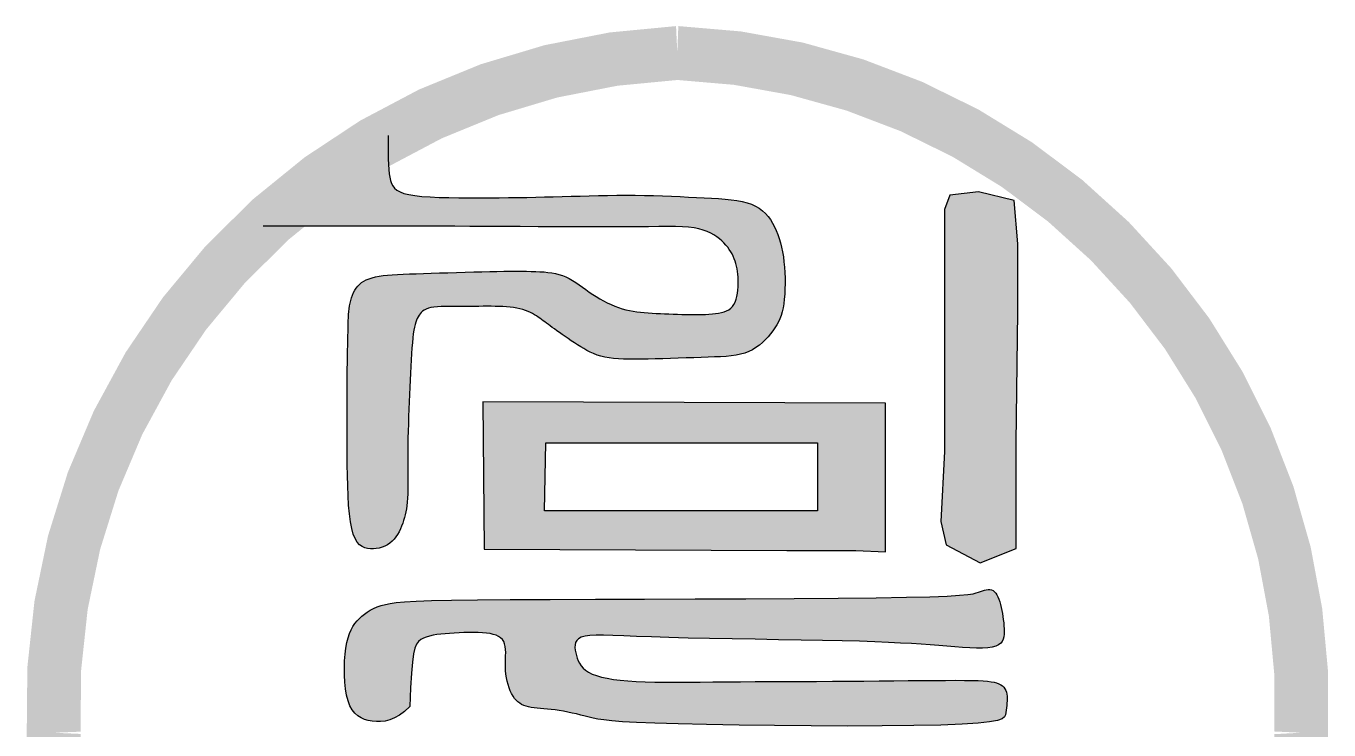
# Model space of a CAD drawing. Header units: millimetres. Extents: x 381 to 2337, y -50 to 586.
# Drawn here: x 1063.73 to 1070.67, y 3.93 to 7.68 of the extents above; entities that cross this region are included whole.
import ezdxf

# ---------------------------------------------------------------- set-up
doc = ezdxf.new("R2010")
doc.units = ezdxf.units.MM
doc.header["$LTSCALE"] = 10

# ---------------------------------------------------------------- blocks, each defined once
blk = doc.blocks.new('3')
for points in [[(0.3714, -0.7975), (0.3455, -0.791), (0.3173, -0.7858), (0.2869, -0.7817), (0.2543, -0.7785), (0.2196, -0.7759), (0.1827, -0.7736), (0.1436, -0.7715), (0.1025, -0.7693), (0.0595, -0.7671), (0.0148, -0.765), (-0.0312, -0.763), (-0.0784, -0.7612), (-0.1264, -0.7597), (-0.175, -0.7585), (-0.224, -0.7579), (-0.2731, -0.7577), (-0.3222, -0.758), (-0.3713, -0.7586), (-0.4203, -0.7596), (-0.4691, -0.7607), (-0.5175, -0.762), (-0.5656, -0.7634), (-0.6132, -0.7647), (-0.6604, -0.7659), (-0.7073, -0.767), (-0.7543, -0.768), (-0.8017, -0.7689), (-0.8498, -0.7697), (-0.899, -0.7704), (-0.9494, -0.7709), (-1.0015, -0.7714), (-1.0552, -0.7717), (-1.1099, -0.7717), (-1.1644, -0.7714), (-1.2177, -0.7705), (-1.2687, -0.769), (-1.3165, -0.7668), (-1.3599, -0.7636), (-1.3979, -0.7595), (-1.4297, -0.7541), (-1.4558, -0.7476), (-1.4767, -0.7398), (-1.4932, -0.7306), (-1.5059, -0.72), (-1.5155, -0.708), (-1.5226, -0.6944), (-1.5279, -0.6792), (-1.5319, -0.6623), (-1.535, -0.643), (-1.5372, -0.6207), (-1.5386, -0.5947), (-1.5395, -0.5643), (-1.54, -0.5289), (-1.5401, -0.4877), (-1.5401, -0.44), (-1.8431, -0.5096), (-2.0345, -0.6413), (-2.205, -0.9228), (-2.0917, -0.9228), (-1.9925, -0.9228), (-1.9052, -0.9228), (-1.8278, -0.9228), (-1.7582, -0.9228), (-1.6942, -0.9228), (-1.6339, -0.9228), (-1.5749, -0.9228), (-1.5156, -0.9228), (-1.4549, -0.9229), (-1.3921, -0.9229), (-1.3265, -0.923), (-1.2574, -0.9231), (-1.1841, -0.9233), (-1.1058, -0.9236), (-1.0218, -0.924), (-0.9319, -0.9244), (-0.8375, -0.925), (-0.7406, -0.9255), (-0.6432, -0.926), (-0.5473, -0.9263), (-0.4547, -0.9265), (-0.3676, -0.9265), (-0.2877, -0.9263), (-0.2167, -0.9257), (-0.1541, -0.9251), (-0.0992, -0.9246), (-0.0511, -0.9244), (-0.0091, -0.9248), (0.0277, -0.9261), (0.0602, -0.9284), (0.089, -0.9319), (0.115, -0.9369), (0.1384, -0.9432), (0.1594, -0.9507), (0.1783, -0.9592), (0.1954, -0.9686), (0.2106, -0.9787), (0.2244, -0.9893), (0.237, -1.0002), (0.2484, -1.0114), (0.2588, -1.0228), (0.2683, -1.0345), (0.2768, -1.0463), (0.2845, -1.0583), (0.2914, -1.0706), (0.2975, -1.0831), (0.303, -1.0958), (0.3078, -1.1087), (0.312, -1.1219), (0.3155, -1.1355), (0.3185, -1.1494), (0.3209, -1.1638), (0.3227, -1.1788), (0.3239, -1.1944), (0.3246, -1.2107), (0.3247, -1.2277), (0.3242, -1.245), (0.323, -1.2625), (0.3209, -1.2797), (0.3178, -1.2963), (0.3137, -1.312), (0.3084, -1.3264), (0.3018, -1.3393), (0.2939, -1.3503), (0.2846, -1.3596), (0.2741, -1.3673), (0.2623, -1.3736), (0.2493, -1.3786), (0.2353, -1.3826), (0.2201, -1.3858), (0.204, -1.3882), (0.1868, -1.3901), (0.1688, -1.3915), (0.15, -1.3925), (0.1304, -1.393), (0.1101, -1.3933), (0.0892, -1.3933), (0.0677, -1.3931), (0.0458, -1.3928), (0.0234, -1.3923), (0.0007, -1.3917), (-0.0221, -1.391), (-0.045, -1.3902), (-0.0678, -1.3893), (-0.0903, -1.3883), (-0.1124, -1.3872), (-0.1341, -1.3859), (-0.1551, -1.3846), (-0.1756, -1.383), (-0.1957, -1.3811), (-0.2154, -1.3787), (-0.235, -1.3757), (-0.2544, -1.372), (-0.2739, -1.3675), (-0.2934, -1.362), (-0.3131, -1.3555), (-0.333, -1.348), (-0.3529, -1.3396), (-0.3728, -1.3303), (-0.3926, -1.3202), (-0.4122, -1.3094), (-0.4315, -1.2979), (-0.4505, -1.2858), (-0.469, -1.2732), (-0.4873, -1.2603), (-0.5052, -1.2475), (-0.523, -1.2349), (-0.5407, -1.2228), (-0.5583, -1.2116), (-0.576, -1.2014), (-0.5939, -1.1925), (-0.6119, -1.1852), (-0.6303, -1.1793), (-0.6491, -1.1746), (-0.6686, -1.171), (-0.6887, -1.1684), (-0.7096, -1.1664), (-0.7314, -1.165), (-0.7543, -1.1641), (-0.7784, -1.1633), (-0.8039, -1.1628), (-0.8311, -1.1625), (-0.86, -1.1624), (-0.8911, -1.1625), (-0.9245, -1.1628), (-0.9604, -1.1633), (-0.999, -1.1641), (-1.0405, -1.165), (-1.0843, -1.1661), (-1.1295, -1.1674), (-1.1755, -1.1688), (-1.2214, -1.1702), (-1.2666, -1.1716), (-1.3104, -1.173), (-1.3519, -1.1743), (-1.3905, -1.1755), (-1.4263, -1.1768), (-1.4594, -1.1781), (-1.4899, -1.1796), (-1.5179, -1.1813), (-1.5436, -1.1834), (-1.5671, -1.186), (-1.5886, -1.1891), (-1.6081, -1.1928), (-1.6259, -1.1973), (-1.6419, -1.2025), (-1.6565, -1.2084), (-1.6695, -1.2153), (-1.6813, -1.223), (-1.6918, -1.2317), (-1.7013, -1.2414), (-1.7098, -1.2522), (-1.7173, -1.2639), (-1.724, -1.2764), (-1.7299, -1.2896), (-1.7349, -1.3035), (-1.7392, -1.3178), (-1.7428, -1.3324), (-1.7457, -1.3472), (-1.7479, -1.3623), (-1.7496, -1.3776), (-1.7509, -1.3933), (-1.7518, -1.4097), (-1.7524, -1.4269), (-1.7529, -1.445), (-1.7532, -1.4643), (-1.7536, -1.4849), (-1.7541, -1.5071), (-1.7546, -1.5309), (-1.7553, -1.5568), (-1.7559, -1.5849), (-1.7565, -1.6155), (-1.7571, -1.6489), (-1.7577, -1.6853), (-1.7582, -1.725), (-1.7585, -1.7681), (-1.7588, -1.8143), (-1.759, -1.8633), (-1.759, -1.9146), (-1.759, -1.9679), (-1.7588, -2.0228), (-1.7585, -2.0789), (-1.7582, -2.1358), (-1.7577, -2.193), (-1.7568, -2.2498), (-1.7555, -2.3053), (-1.7535, -2.3586), (-1.7505, -2.4089), (-1.7465, -2.4553), (-1.7411, -2.4969), (-1.7343, -2.5329), (-1.7258, -2.5626), (-1.7157, -2.5864), (-1.7044, -2.605), (-1.6919, -2.6189), (-1.6784, -2.6289), (-1.6642, -2.6354), (-1.6493, -2.6393), (-1.6341, -2.641), (-1.6187, -2.6411), (-1.6032, -2.6397), (-1.5878, -2.6369), (-1.5728, -2.6326), (-1.5582, -2.6268), (-1.5443, -2.6197), (-1.5312, -2.6111), (-1.5192, -2.6011), (-1.5082, -2.5898), (-1.4984, -2.5773), (-1.4895, -2.5639), (-1.4816, -2.5497), (-1.4745, -2.5349), (-1.4683, -2.5199), (-1.4627, -2.5047), (-1.4577, -2.4896), (-1.4533, -2.4748), (-1.4494, -2.4599), (-1.446, -2.4446), (-1.4431, -2.4285), (-1.4406, -2.4112), (-1.4387, -2.3923), (-1.4371, -2.3716), (-1.4361, -2.3485), (-1.4354, -2.3229), (-1.4351, -2.2949), (-1.435, -2.2647), (-1.4351, -2.2326), (-1.4352, -2.1989), (-1.4353, -2.1637), (-1.4352, -2.1274), (-1.4349, -2.0903), (-1.4344, -2.0524), (-1.4335, -2.0141), (-1.4324, -1.9753), (-1.4311, -1.9364), (-1.4296, -1.8973), (-1.4281, -1.8582), (-1.4264, -1.8194), (-1.4247, -1.7808), (-1.423, -1.7426), (-1.4212, -1.7053), (-1.4195, -1.6691), (-1.4176, -1.6344), (-1.4156, -1.6016), (-1.4135, -1.571), (-1.4112, -1.543), (-1.4088, -1.5179), (-1.4061, -1.4961), (-1.4032, -1.4771), (-1.4001, -1.4608), (-1.3967, -1.4467), (-1.393, -1.4344), (-1.3891, -1.4237), (-1.3848, -1.4141), (-1.3803, -1.4053), (-1.3754, -1.397), (-1.37, -1.3892), (-1.3637, -1.3819), (-1.3564, -1.3753), (-1.3478, -1.3693), (-1.3377, -1.3642), (-1.3259, -1.3598), (-1.312, -1.3564), (-1.296, -1.3538), (-1.2781, -1.3521), (-1.2585, -1.3511), (-1.2376, -1.3505), (-1.2157, -1.3504), (-1.1931, -1.3504), (-1.1701, -1.3506), (-1.147, -1.3507), (-1.1241, -1.3506), (-1.1013, -1.3503), (-1.0789, -1.35), (-1.0567, -1.3497), (-1.0347, -1.3494), (-1.013, -1.3492), (-0.9917, -1.3492), (-0.9706, -1.3495), (-0.9499, -1.3501), (-0.9295, -1.3511), (-0.9098, -1.3524), (-0.8906, -1.3542), (-0.8722, -1.3565), (-0.8547, -1.3593), (-0.8381, -1.3626), (-0.8226, -1.3666), (-0.8083, -1.3712), (-0.795, -1.3763), (-0.7826, -1.3819), (-0.7711, -1.3878), (-0.7604, -1.394), (-0.7503, -1.4004), (-0.7407, -1.4068), (-0.7316, -1.4132), (-0.7227, -1.4196), (-0.714, -1.426), (-0.7053, -1.4324), (-0.6963, -1.4391), (-0.6869, -1.4461), (-0.6768, -1.4536), (-0.666, -1.4615), (-0.6542, -1.4701), (-0.6413, -1.4794), (-0.6273, -1.4894), (-0.6125, -1.4998), (-0.597, -1.5105), (-0.581, -1.5215), (-0.5646, -1.5325), (-0.5479, -1.5435), (-0.5313, -1.5543), (-0.5146, -1.5648), (-0.4979, -1.5749), (-0.481, -1.5844), (-0.4636, -1.5933), (-0.4455, -1.6014), (-0.4266, -1.6087), (-0.4067, -1.6151), (-0.3856, -1.6203), (-0.3631, -1.6245), (-0.3391, -1.6275), (-0.3134, -1.6297), (-0.286, -1.631), (-0.2566, -1.6316), (-0.2252, -1.6317), (-0.1916, -1.6313), (-0.1557, -1.6306), (-0.1174, -1.6296), (-0.0774, -1.6285), (-0.0362, -1.6272), (0.0055, -1.6259), (0.047, -1.6245), (0.0877, -1.623), (0.127, -1.6217), (0.1641, -1.6203), (0.1986, -1.6191), (0.2306, -1.6176), (0.2602, -1.6158), (0.2876, -1.6132), (0.3131, -1.6097), (0.337, -1.605), (0.3593, -1.5987), (0.3804, -1.5907), (0.4003, -1.5808), (0.4192, -1.5692), (0.437, -1.5561), (0.4536, -1.5418), (0.4692, -1.5267), (0.4836, -1.5111), (0.4969, -1.4951), (0.509, -1.4792), (0.5199, -1.4636), (0.5297, -1.4479), (0.5384, -1.4319), (0.5461, -1.4152), (0.5528, -1.3976), (0.5584, -1.3788), (0.5632, -1.3583), (0.567, -1.3359), (0.57, -1.3114), (0.5722, -1.285), (0.5735, -1.2573), (0.574, -1.2286), (0.5737, -1.1994), (0.5726, -1.1701), (0.5708, -1.1411), (0.5682, -1.1129), (0.5648, -1.0857), (0.5607, -1.0597), (0.5557, -1.0348), (0.5499, -1.0109), (0.5433, -0.988), (0.5358, -0.9661), (0.5274, -0.9452), (0.5181, -0.9251), (0.5078, -0.9059), (0.4963, -0.8877), (0.4836, -0.8706), (0.4694, -0.8547), (0.4537, -0.8401), (0.4361, -0.827), (0.4167, -0.8155), (0.3952, -0.8056)], [(1.8143, -1.3786), (1.8143, -1.0157), (1.7952, -0.7865), (1.6041, -0.7387), (1.4512, -0.7578), (1.4226, -0.8342), (1.4226, -1.5123), (1.4226, -2.1235), (1.4035, -2.496), (1.4321, -2.6202), (1.6136, -2.7157), (1.8047, -2.6393), (1.8047, -2.0758)], [(-0.5112, -3.1117), (-0.4913, -3.1057), (-0.4655, -3.1021), (-0.4329, -3.1005), (-0.3926, -3.1006), (-0.3437, -3.102), (-0.2854, -3.1043), (-0.2168, -3.1073), (-0.1372, -3.1105), (-0.0455, -3.1137), (0.0583, -3.1165), (0.1717, -3.1189), (0.2917, -3.1211), (0.415, -3.123), (0.5384, -3.125), (0.6589, -3.1269), (0.7731, -3.129), (0.8779, -3.1312), (0.971, -3.1337), (1.053, -3.1365), (1.1253, -3.1395), (1.1894, -3.1427), (1.2467, -3.1461), (1.2986, -3.1496), (1.3467, -3.1531), (1.3922, -3.1567), (1.4364, -3.1602), (1.4791, -3.1635), (1.5197, -3.1663), (1.558, -3.1684), (1.5933, -3.1695), (1.6253, -3.1694), (1.6534, -3.1679), (1.6772, -3.1646), (1.6964, -3.1595), (1.7113, -3.1526), (1.7225, -3.144), (1.7305, -3.134), (1.7359, -3.1226), (1.739, -3.11), (1.7405, -3.0964), (1.7409, -3.0819), (1.7406, -3.0666), (1.7397, -3.0507), (1.7384, -3.0345), (1.7365, -3.018), (1.7342, -3.0014), (1.7315, -2.9849), (1.7284, -2.9687), (1.725, -2.9529), (1.7212, -2.9377), (1.7171, -2.9233), (1.7126, -2.9099), (1.7077, -2.8976), (1.7022, -2.8867), (1.6961, -2.8773), (1.6894, -2.8696), (1.682, -2.8638), (1.6739, -2.86), (1.6651, -2.8581), (1.6558, -2.8578), (1.646, -2.8588), (1.6358, -2.861), (1.6253, -2.864), (1.6147, -2.8677), (1.604, -2.8717), (1.5843, -2.8789), (1.5475, -2.8845), (1.5037, -2.8887), (1.4383, -2.8926), (1.346, -2.8961), (1.2215, -2.8993), (1.0594, -2.902), (0.857, -2.9041), (0.6219, -2.9057), (0.3647, -2.907), (0.0958, -2.908), (-0.1745, -2.9088), (-0.4358, -2.9096), (-0.6775, -2.9105), (-0.8894, -2.9115), (-1.0635, -2.9129), (-1.2021, -2.9146), (-1.3099, -2.9168), (-1.3917, -2.9195), (-1.4524, -2.9228), (-1.4966, -2.9268), (-1.5292, -2.9315), (-1.5549, -2.937), (-1.5778, -2.9434), (-1.5987, -2.9507), (-1.6179, -2.9589), (-1.6355, -2.9679), (-1.6517, -2.9777), (-1.6666, -2.9883), (-1.6805, -2.9997), (-1.6934, -3.0118), (-1.7056, -3.0248), (-1.717, -3.0389), (-1.7274, -3.0545), (-1.737, -3.0721), (-1.7456, -3.092), (-1.7532, -3.1146), (-1.7597, -3.1402), (-1.7651, -3.1694), (-1.7692, -3.2022), (-1.7721, -3.2378), (-1.7735, -3.2752), (-1.7733, -3.3133), (-1.7713, -3.351), (-1.7676, -3.3872), (-1.7618, -3.421), (-1.7539, -3.4512), (-1.7439, -3.477), (-1.7318, -3.4985), (-1.7178, -3.5162), (-1.702, -3.5303), (-1.6847, -3.5414), (-1.666, -3.5496), (-1.646, -3.5555), (-1.625, -3.5594), (-1.603, -3.5615), (-1.5802, -3.5613), (-1.5565, -3.5584), (-1.5318, -3.552), (-1.5063, -3.5417), (-1.4799, -3.5269), (-1.4526, -3.507), (-1.4244, -3.4814), (-1.4205, -3.382), (-1.4161, -3.3039), (-1.4108, -3.2443), (-1.4046, -3.2004), (-1.3972, -3.1694), (-1.3849, -3.1398), (-1.3611, -3.1207), (-1.337, -3.1109), (-1.3198, -3.1057), (-1.3011, -3.1016), (-1.2809, -3.0982), (-1.2593, -3.0955), (-1.2365, -3.0933), (-1.2126, -3.0914), (-1.1877, -3.0897), (-1.1621, -3.0883), (-1.1362, -3.0871), (-1.1105, -3.0864), (-1.0853, -3.0863), (-1.061, -3.0867), (-1.038, -3.0879), (-1.0168, -3.0898), (-0.9975, -3.0927), (-0.9715, -3.0985), (-0.9454, -3.1109), (-0.9273, -3.1288), (-0.9173, -3.1527), (-0.9146, -3.1766), (-0.9141, -3.1935), (-0.9143, -3.2114), (-0.9148, -3.2301), (-0.9154, -3.2494), (-0.9155, -3.2691), (-0.9149, -3.2888), (-0.9131, -3.3084), (-0.9102, -3.3276), (-0.9063, -3.3464), (-0.9015, -3.3644), (-0.8959, -3.3815), (-0.8896, -3.3976), (-0.8826, -3.4124), (-0.8751, -3.4257), (-0.8671, -3.4374), (-0.8585, -3.4476), (-0.8494, -3.4564), (-0.8396, -3.4639), (-0.8291, -3.4702), (-0.8177, -3.4754), (-0.8055, -3.4796), (-0.7923, -3.483), (-0.778, -3.4856), (-0.7627, -3.4877), (-0.7465, -3.4894), (-0.7292, -3.4909), (-0.7109, -3.4925), (-0.6917, -3.4942), (-0.6716, -3.4963), (-0.6506, -3.4989), (-0.6287, -3.5022), (-0.6061, -3.5062), (-0.5831, -3.5107), (-0.5598, -3.5156), (-0.5366, -3.5208), (-0.5135, -3.5262), (-0.491, -3.5317), (-0.4691, -3.5371), (-0.4474, -3.5424), (-0.4227, -3.5475), (-0.3912, -3.5525), (-0.349, -3.5572), (-0.2923, -3.5617), (-0.2172, -3.566), (-0.1197, -3.57), (0.0038, -3.5737), (0.1554, -3.5771), (0.3293, -3.5801), (0.5176, -3.5824), (0.7125, -3.5841), (0.9064, -3.5848), (1.0913, -3.5845), (1.2596, -3.5829), (1.4033, -3.5801), (1.5169, -3.5758), (1.6022, -3.5701), (1.6635, -3.5631), (1.7047, -3.555), (1.7299, -3.5459), (1.7432, -3.5358), (1.7487, -3.5249), (1.7504, -3.5132), (1.7518, -3.501), (1.7532, -3.4884), (1.7546, -3.4756), (1.7558, -3.4627), (1.7566, -3.45), (1.7569, -3.4376), (1.7565, -3.4257), (1.7552, -3.4145), (1.7529, -3.4042), (1.7494, -3.3948), (1.7448, -3.3863), (1.7389, -3.3785), (1.7316, -3.3716), (1.723, -3.3655), (1.7128, -3.3602), (1.7011, -3.3556), (1.6876, -3.3518), (1.6717, -3.3487), (1.6526, -3.3462), (1.6296, -3.3443), (1.6019, -3.3429), (1.5688, -3.342), (1.5294, -3.3415), (1.483, -3.3413), (1.4291, -3.3415), (1.3683, -3.3418), (1.3016, -3.3424), (1.2298, -3.3431), (1.1538, -3.3439), (1.0746, -3.3447), (0.9929, -3.3454), (0.9098, -3.3461), (0.826, -3.3466), (0.742, -3.347), (0.6584, -3.3474), (0.5756, -3.3477), (0.4941, -3.348), (0.4143, -3.3483), (0.3367, -3.3487), (0.2618, -3.3493), (0.1899, -3.3499), (0.1212, -3.3506), (0.0559, -3.3512), (-0.0061, -3.3515), (-0.0647, -3.3514), (-0.1198, -3.3508), (-0.1713, -3.3496), (-0.2191, -3.3477), (-0.2632, -3.3448), (-0.3036, -3.3411), (-0.3405, -3.3364), (-0.3737, -3.3308), (-0.4035, -3.3242), (-0.4298, -3.3166), (-0.4527, -3.308), (-0.4722, -3.2983), (-0.4962, -3.2827), (-0.5177, -3.2582), (-0.531, -3.2314), (-0.5392, -3.2031), (-0.545, -3.1718), (-0.5444, -3.1457), (-0.5324, -3.1233)]]:
    blk.add_hatch(color=256).paths.add_polyline_path(points)
h = blk.add_hatch(color=256)
h.paths.add_polyline_path([(0.583, -2.6501), (0.9517, -2.6501), (1.1088, -2.6569), (1.1088, -1.865), (-1.0355, -1.8581), (-1.0286, -2.6432)])
h.paths.add_polyline_path([(-0.7077, -2.4384), (-0.7009, -2.0766), (0.7468, -2.0766), (0.7468, -2.4384)], flags=16)
at = {"const_width": 0.2868}
blk.add_lwpolyline([(0, 0, 0.412155), (-3.3219, -3.6206, 0.411586), (0.0146, -7.3, 0.414378), (3.3226, -3.6206, 0.416569), (0, 0, -0.93726)], format="xyb", dxfattribs=at)
for points in [[(-1.5401, -0.44), (-1.5401, -0.4877), (-1.54, -0.5289), (-1.5395, -0.5643), (-1.5386, -0.5947), (-1.5372, -0.6207), (-1.535, -0.643), (-1.5319, -0.6623), (-1.5279, -0.6792), (-1.5226, -0.6944), (-1.5155, -0.708), (-1.5059, -0.72), (-1.4932, -0.7306), (-1.4767, -0.7398), (-1.4558, -0.7476), (-1.4297, -0.7541), (-1.3979, -0.7595), (-1.3599, -0.7636), (-1.3165, -0.7668), (-1.2687, -0.769), (-1.2177, -0.7705), (-1.1644, -0.7714), (-1.1099, -0.7717), (-1.0552, -0.7717), (-1.0015, -0.7714), (-0.9494, -0.7709), (-0.899, -0.7704), (-0.8498, -0.7697), (-0.8017, -0.7689), (-0.7543, -0.768), (-0.7073, -0.767), (-0.6604, -0.7659), (-0.6132, -0.7647), (-0.5656, -0.7634), (-0.5175, -0.762), (-0.4691, -0.7607), (-0.4203, -0.7596), (-0.3713, -0.7586), (-0.3222, -0.758), (-0.2731, -0.7577), (-0.224, -0.7579), (-0.175, -0.7585), (-0.1264, -0.7597), (-0.0784, -0.7612), (-0.0312, -0.763), (0.0148, -0.765), (0.0595, -0.7671), (0.1025, -0.7693), (0.1436, -0.7715), (0.1827, -0.7736), (0.2196, -0.7759), (0.2543, -0.7785), (0.2869, -0.7817), (0.3173, -0.7858), (0.3455, -0.791), (0.3714, -0.7975), (0.3952, -0.8056), (0.4167, -0.8155), (0.4361, -0.827), (0.4537, -0.8401), (0.4694, -0.8547), (0.4836, -0.8706), (0.4963, -0.8877), (0.5078, -0.9059), (0.5181, -0.9251), (0.5274, -0.9452), (0.5358, -0.9661), (0.5433, -0.988), (0.5499, -1.0109), (0.5557, -1.0348), (0.5607, -1.0597), (0.5648, -1.0857), (0.5682, -1.1129), (0.5708, -1.1411), (0.5726, -1.1701), (0.5737, -1.1994), (0.574, -1.2286), (0.5735, -1.2573), (0.5722, -1.285), (0.57, -1.3114), (0.567, -1.3359), (0.5632, -1.3583), (0.5584, -1.3788), (0.5528, -1.3976), (0.5461, -1.4152), (0.5384, -1.4319), (0.5297, -1.4479), (0.5199, -1.4636), (0.509, -1.4792), (0.4969, -1.4951), (0.4836, -1.5111), (0.4692, -1.5267), (0.4536, -1.5418), (0.437, -1.5561), (0.4192, -1.5692), (0.4003, -1.5808), (0.3804, -1.5907), (0.3593, -1.5987), (0.337, -1.605), (0.3131, -1.6097), (0.2876, -1.6132), (0.2602, -1.6158), (0.2306, -1.6176), (0.1986, -1.6191), (0.1641, -1.6203), (0.127, -1.6217), (0.0877, -1.623), (0.047, -1.6245), (0.0055, -1.6259), (-0.0362, -1.6272), (-0.0774, -1.6285), (-0.1174, -1.6296), (-0.1557, -1.6306), (-0.1916, -1.6313), (-0.2252, -1.6317), (-0.2566, -1.6316), (-0.286, -1.631), (-0.3134, -1.6297), (-0.3391, -1.6275), (-0.3631, -1.6245), (-0.3856, -1.6203), (-0.4067, -1.6151), (-0.4266, -1.6087), (-0.4455, -1.6014), (-0.4636, -1.5933), (-0.481, -1.5844), (-0.4979, -1.5749), (-0.5146, -1.5648), (-0.5313, -1.5543), (-0.5479, -1.5435), (-0.5646, -1.5325), (-0.581, -1.5215), (-0.597, -1.5105), (-0.6125, -1.4998), (-0.6273, -1.4894), (-0.6413, -1.4794), (-0.6542, -1.4701), (-0.666, -1.4615), (-0.6768, -1.4536), (-0.6869, -1.4461), (-0.6963, -1.4391), (-0.7053, -1.4324), (-0.714, -1.426), (-0.7227, -1.4196), (-0.7316, -1.4132), (-0.7407, -1.4068), (-0.7503, -1.4004), (-0.7604, -1.394), (-0.7711, -1.3878), (-0.7826, -1.3819), (-0.795, -1.3763), (-0.8083, -1.3712), (-0.8226, -1.3666), (-0.8381, -1.3626), (-0.8547, -1.3593), (-0.8722, -1.3565), (-0.8906, -1.3542), (-0.9098, -1.3524), (-0.9295, -1.3511), (-0.9499, -1.3501), (-0.9706, -1.3495), (-0.9917, -1.3492), (-1.013, -1.3492), (-1.0347, -1.3494), (-1.0567, -1.3497), (-1.0789, -1.35), (-1.1013, -1.3503), (-1.1241, -1.3506), (-1.147, -1.3507), (-1.1701, -1.3506), (-1.1931, -1.3504), (-1.2157, -1.3504), (-1.2376, -1.3505), (-1.2585, -1.3511), (-1.2781, -1.3521), (-1.296, -1.3538), (-1.312, -1.3564), (-1.3259, -1.3598), (-1.3377, -1.3642), (-1.3478, -1.3693), (-1.3564, -1.3753), (-1.3637, -1.3819), (-1.37, -1.3892), (-1.3754, -1.397), (-1.3803, -1.4053), (-1.3848, -1.4141), (-1.3891, -1.4237), (-1.393, -1.4344), (-1.3967, -1.4467), (-1.4001, -1.4608), (-1.4032, -1.4771), (-1.4061, -1.4961), (-1.4088, -1.5179), (-1.4112, -1.543), (-1.4135, -1.571), (-1.4156, -1.6016), (-1.4176, -1.6344), (-1.4195, -1.6691), (-1.4212, -1.7053), (-1.423, -1.7426), (-1.4247, -1.7808), (-1.4264, -1.8194), (-1.4281, -1.8582), (-1.4296, -1.8973), (-1.4311, -1.9364), (-1.4324, -1.9753), (-1.4335, -2.0141), (-1.4344, -2.0524), (-1.4349, -2.0903), (-1.4352, -2.1274), (-1.4353, -2.1637), (-1.4352, -2.1989), (-1.4351, -2.2326), (-1.435, -2.2647), (-1.4351, -2.2949), (-1.4354, -2.3229), (-1.4361, -2.3485), (-1.4371, -2.3716), (-1.4387, -2.3923), (-1.4406, -2.4112), (-1.4431, -2.4285), (-1.446, -2.4446), (-1.4494, -2.4599), (-1.4533, -2.4748), (-1.4577, -2.4896), (-1.4627, -2.5047), (-1.4683, -2.5199), (-1.4745, -2.5349), (-1.4816, -2.5497), (-1.4895, -2.5639), (-1.4984, -2.5773), (-1.5082, -2.5898), (-1.5192, -2.6011), (-1.5312, -2.6111), (-1.5443, -2.6197), (-1.5582, -2.6268), (-1.5728, -2.6326), (-1.5878, -2.6369), (-1.6032, -2.6397), (-1.6187, -2.6411), (-1.6341, -2.641), (-1.6493, -2.6393), (-1.6642, -2.6354), (-1.6784, -2.6289), (-1.6919, -2.6189), (-1.7044, -2.605), (-1.7157, -2.5864), (-1.7258, -2.5626), (-1.7343, -2.5329), (-1.7411, -2.4969), (-1.7465, -2.4553), (-1.7505, -2.4089), (-1.7535, -2.3586), (-1.7555, -2.3053), (-1.7568, -2.2498), (-1.7577, -2.193), (-1.7582, -2.1358), (-1.7585, -2.0789), (-1.7588, -2.0228), (-1.759, -1.9679), (-1.759, -1.9146), (-1.759, -1.8633), (-1.7588, -1.8143), (-1.7585, -1.7681), (-1.7582, -1.725), (-1.7577, -1.6853), (-1.7571, -1.6489), (-1.7565, -1.6155), (-1.7559, -1.5849), (-1.7553, -1.5568), (-1.7546, -1.5309), (-1.7541, -1.5071), (-1.7536, -1.4849), (-1.7532, -1.4643), (-1.7529, -1.445), (-1.7524, -1.4269), (-1.7518, -1.4097), (-1.7509, -1.3933), (-1.7496, -1.3776), (-1.7479, -1.3623), (-1.7457, -1.3472), (-1.7428, -1.3324), (-1.7392, -1.3178), (-1.7349, -1.3035), (-1.7299, -1.2896), (-1.724, -1.2764), (-1.7173, -1.2639), (-1.7098, -1.2522), (-1.7013, -1.2414), (-1.6918, -1.2317), (-1.6813, -1.223), (-1.6695, -1.2153), (-1.6565, -1.2084), (-1.6419, -1.2025), (-1.6259, -1.1973), (-1.6081, -1.1928), (-1.5886, -1.1891), (-1.5671, -1.186), (-1.5436, -1.1834), (-1.5179, -1.1813), (-1.4899, -1.1796), (-1.4594, -1.1781), (-1.4263, -1.1768), (-1.3905, -1.1755), (-1.3519, -1.1743), (-1.3104, -1.173), (-1.2666, -1.1716), (-1.2214, -1.1702), (-1.1755, -1.1688), (-1.1295, -1.1674), (-1.0843, -1.1661), (-1.0405, -1.165), (-0.999, -1.1641), (-0.9604, -1.1633), (-0.9245, -1.1628), (-0.8911, -1.1625), (-0.86, -1.1624), (-0.8311, -1.1625), (-0.8039, -1.1628), (-0.7784, -1.1633), (-0.7543, -1.1641), (-0.7314, -1.165), (-0.7096, -1.1664), (-0.6887, -1.1684), (-0.6686, -1.171), (-0.6491, -1.1746), (-0.6303, -1.1793), (-0.6119, -1.1852), (-0.5939, -1.1925), (-0.576, -1.2014), (-0.5583, -1.2116), (-0.5407, -1.2228), (-0.523, -1.2349), (-0.5052, -1.2475), (-0.4873, -1.2603), (-0.469, -1.2732), (-0.4505, -1.2858), (-0.4315, -1.2979), (-0.4122, -1.3094), (-0.3926, -1.3202), (-0.3728, -1.3303), (-0.3529, -1.3396), (-0.333, -1.348), (-0.3131, -1.3555), (-0.2934, -1.362), (-0.2739, -1.3675), (-0.2544, -1.372), (-0.235, -1.3757), (-0.2154, -1.3787), (-0.1957, -1.3811), (-0.1756, -1.383), (-0.1551, -1.3846), (-0.1341, -1.3859), (-0.1124, -1.3872), (-0.0903, -1.3883), (-0.0678, -1.3893), (-0.045, -1.3902), (-0.0221, -1.391), (0.0007, -1.3917), (0.0234, -1.3923), (0.0458, -1.3928), (0.0677, -1.3931), (0.0892, -1.3933), (0.1101, -1.3933), (0.1304, -1.393), (0.15, -1.3925), (0.1688, -1.3915), (0.1868, -1.3901), (0.204, -1.3882), (0.2201, -1.3858), (0.2353, -1.3826), (0.2493, -1.3786), (0.2623, -1.3736), (0.2741, -1.3673), (0.2846, -1.3596), (0.2939, -1.3503), (0.3018, -1.3393), (0.3084, -1.3264), (0.3137, -1.312), (0.3178, -1.2963), (0.3209, -1.2797), (0.323, -1.2625), (0.3242, -1.245), (0.3247, -1.2277), (0.3246, -1.2107), (0.3239, -1.1944), (0.3227, -1.1788), (0.3209, -1.1638), (0.3185, -1.1494), (0.3155, -1.1355), (0.312, -1.1219), (0.3078, -1.1087), (0.303, -1.0958), (0.2975, -1.0831), (0.2914, -1.0706), (0.2845, -1.0583), (0.2768, -1.0463), (0.2683, -1.0345), (0.2588, -1.0228), (0.2484, -1.0114), (0.237, -1.0002), (0.2244, -0.9893), (0.2106, -0.9787), (0.1954, -0.9686), (0.1783, -0.9592), (0.1594, -0.9507), (0.1384, -0.9432), (0.115, -0.9369), (0.089, -0.9319), (0.0602, -0.9284), (0.0277, -0.9261), (-0.0091, -0.9248), (-0.0511, -0.9244), (-0.0992, -0.9246), (-0.1541, -0.9251), (-0.2167, -0.9257), (-0.2877, -0.9263), (-0.3676, -0.9265), (-0.4547, -0.9265), (-0.5473, -0.9263), (-0.6432, -0.926), (-0.7406, -0.9255), (-0.8375, -0.925), (-0.9319, -0.9244), (-1.0218, -0.924), (-1.1058, -0.9236), (-1.1841, -0.9233), (-1.2574, -0.9231), (-1.3265, -0.923), (-1.3921, -0.9229), (-1.4549, -0.9229), (-1.5156, -0.9228), (-1.5749, -0.9228), (-1.6339, -0.9228), (-1.6942, -0.9228), (-1.7582, -0.9228), (-1.8278, -0.9228), (-1.9052, -0.9228), (-1.9925, -0.9228), (-2.0917, -0.9228), (-2.205, -0.9228)], [(1.4226, -0.8342), (1.4226, -1.5123), (1.4226, -2.1235), (1.4035, -2.496), (1.4321, -2.6202), (1.6136, -2.7157), (1.8047, -2.6393), (1.8047, -2.0758), (1.8143, -1.3786), (1.8143, -1.0157), (1.7952, -0.7865), (1.6041, -0.7387), (1.4512, -0.7578), (1.4226, -0.8342)], [(-1.0286, -2.6432), (0.583, -2.6501), (0.9517, -2.6501), (1.1088, -2.6569), (1.1088, -1.865), (-1.0355, -1.8581), (-1.0286, -2.6432)], [(-0.7009, -2.0766), (0.7468, -2.0766), (0.7468, -2.4384), (-0.7077, -2.4384), (-0.7009, -2.0766)], [(-1.4244, -3.4814), (-1.4526, -3.507), (-1.4799, -3.5269), (-1.5063, -3.5417), (-1.5318, -3.552), (-1.5565, -3.5584), (-1.5802, -3.5613), (-1.603, -3.5615), (-1.625, -3.5594), (-1.646, -3.5555), (-1.666, -3.5496), (-1.6847, -3.5414), (-1.702, -3.5303), (-1.7178, -3.5162), (-1.7318, -3.4985), (-1.7439, -3.477), (-1.7539, -3.4512), (-1.7618, -3.421), (-1.7676, -3.3872), (-1.7713, -3.351), (-1.7733, -3.3133), (-1.7735, -3.2752), (-1.7721, -3.2378), (-1.7692, -3.2022), (-1.7651, -3.1694), (-1.7597, -3.1402), (-1.7532, -3.1146), (-1.7456, -3.092), (-1.737, -3.0721), (-1.7274, -3.0545), (-1.717, -3.0389), (-1.7056, -3.0248), (-1.6934, -3.0118), (-1.6805, -2.9997), (-1.6666, -2.9883), (-1.6517, -2.9777), (-1.6355, -2.9679), (-1.6179, -2.9589), (-1.5987, -2.9507), (-1.5778, -2.9434), (-1.5549, -2.937), (-1.5292, -2.9315), (-1.4966, -2.9268), (-1.4524, -2.9228), (-1.3917, -2.9195), (-1.3099, -2.9168), (-1.2021, -2.9146), (-1.0635, -2.9129), (-0.8894, -2.9115), (-0.6775, -2.9105), (-0.4358, -2.9096), (-0.1745, -2.9088), (0.0958, -2.908), (0.3647, -2.907), (0.6219, -2.9057), (0.857, -2.9041), (1.0594, -2.902), (1.2215, -2.8993), (1.346, -2.8961), (1.4383, -2.8926), (1.5037, -2.8887), (1.5475, -2.8845), (1.5753, -2.8803), (1.5923, -2.876), (1.604, -2.8717), (1.6147, -2.8677), (1.6253, -2.864), (1.6358, -2.861), (1.646, -2.8588), (1.6558, -2.8578), (1.6651, -2.8581), (1.6739, -2.86), (1.682, -2.8638), (1.6894, -2.8696), (1.6961, -2.8773), (1.7022, -2.8867), (1.7077, -2.8976), (1.7126, -2.9099), (1.7171, -2.9233), (1.7212, -2.9377), (1.725, -2.9529), (1.7284, -2.9687), (1.7315, -2.9849), (1.7342, -3.0014), (1.7365, -3.018), (1.7384, -3.0345), (1.7397, -3.0507), (1.7406, -3.0666), (1.7409, -3.0819), (1.7405, -3.0964), (1.739, -3.11), (1.7359, -3.1226), (1.7305, -3.134), (1.7225, -3.144), (1.7113, -3.1526), (1.6964, -3.1595), (1.6772, -3.1646), (1.6534, -3.1679), (1.6253, -3.1694), (1.5933, -3.1695), (1.558, -3.1684), (1.5197, -3.1663), (1.4791, -3.1635), (1.4364, -3.1602), (1.3922, -3.1567), (1.3467, -3.1531), (1.2986, -3.1496), (1.2467, -3.1461), (1.1894, -3.1427), (1.1253, -3.1395), (1.053, -3.1365), (0.971, -3.1337), (0.8779, -3.1312), (0.7731, -3.129), (0.6589, -3.1269), (0.5384, -3.125), (0.415, -3.123), (0.2917, -3.1211), (0.1717, -3.1189), (0.0583, -3.1165), (-0.0455, -3.1137), (-0.1372, -3.1105), (-0.2168, -3.1073), (-0.2854, -3.1043), (-0.3437, -3.102), (-0.3926, -3.1006), (-0.4329, -3.1005), (-0.4655, -3.1021), (-0.4913, -3.1057), (-0.5112, -3.1117), (-0.5257, -3.1197), (-0.5357, -3.1295), (-0.5417, -3.1408), (-0.5445, -3.1532), (-0.5449, -3.1666), (-0.5434, -3.1806), (-0.5407, -3.1949), (-0.5374, -3.2092), (-0.5334, -3.2234), (-0.5281, -3.2373), (-0.5214, -3.2508), (-0.5128, -3.2638), (-0.502, -3.2761), (-0.4886, -3.2877), (-0.4722, -3.2983), (-0.4527, -3.308), (-0.4298, -3.3166), (-0.4035, -3.3242), (-0.3737, -3.3308), (-0.3405, -3.3364), (-0.3036, -3.3411), (-0.2632, -3.3448), (-0.2191, -3.3477), (-0.1713, -3.3496), (-0.1198, -3.3508), (-0.0647, -3.3514), (-0.0061, -3.3515), (0.0559, -3.3512), (0.1212, -3.3506), (0.1899, -3.3499), (0.2618, -3.3493), (0.3367, -3.3487), (0.4143, -3.3483), (0.4941, -3.348), (0.5756, -3.3477), (0.6584, -3.3474), (0.742, -3.347), (0.826, -3.3466), (0.9098, -3.3461), (0.9929, -3.3454), (1.0746, -3.3447), (1.1538, -3.3439), (1.2298, -3.3431), (1.3016, -3.3424), (1.3683, -3.3418), (1.4291, -3.3415), (1.483, -3.3413), (1.5294, -3.3415), (1.5688, -3.342), (1.6019, -3.3429), (1.6296, -3.3443), (1.6526, -3.3462), (1.6717, -3.3487), (1.6876, -3.3518), (1.7011, -3.3556), (1.7128, -3.3602), (1.723, -3.3655), (1.7316, -3.3716), (1.7389, -3.3785), (1.7448, -3.3863), (1.7494, -3.3948), (1.7529, -3.4042), (1.7552, -3.4145), (1.7565, -3.4257), (1.7569, -3.4376), (1.7566, -3.45), (1.7558, -3.4627), (1.7546, -3.4756), (1.7532, -3.4884), (1.7518, -3.501), (1.7504, -3.5132), (1.7487, -3.5249), (1.7432, -3.5358), (1.7299, -3.5459), (1.7047, -3.555), (1.6635, -3.5631), (1.6022, -3.5701), (1.5169, -3.5758), (1.4033, -3.5801), (1.2596, -3.5829), (1.0913, -3.5845), (0.9064, -3.5848), (0.7125, -3.5841), (0.5176, -3.5824), (0.3293, -3.5801), (0.1554, -3.5771), (0.0038, -3.5737), (-0.1197, -3.57), (-0.2172, -3.566), (-0.2923, -3.5617), (-0.349, -3.5572), (-0.3912, -3.5525), (-0.4227, -3.5475), (-0.4474, -3.5424), (-0.4691, -3.5371), (-0.491, -3.5317), (-0.5135, -3.5262), (-0.5366, -3.5208), (-0.5598, -3.5156), (-0.5831, -3.5107), (-0.6061, -3.5062), (-0.6287, -3.5022), (-0.6506, -3.4989), (-0.6716, -3.4963), (-0.6917, -3.4942), (-0.7109, -3.4925), (-0.7292, -3.4909), (-0.7465, -3.4894), (-0.7627, -3.4877), (-0.778, -3.4856), (-0.7923, -3.483), (-0.8055, -3.4796), (-0.8177, -3.4754), (-0.8291, -3.4702), (-0.8396, -3.4639), (-0.8494, -3.4564), (-0.8585, -3.4476), (-0.8671, -3.4374), (-0.8751, -3.4257), (-0.8826, -3.4124), (-0.8896, -3.3976), (-0.8959, -3.3815), (-0.9015, -3.3644), (-0.9063, -3.3464), (-0.9102, -3.3276), (-0.9131, -3.3084), (-0.9149, -3.2888), (-0.9155, -3.2691), (-0.9154, -3.2494), (-0.9148, -3.2301), (-0.9143, -3.2114), (-0.9141, -3.1935), (-0.9146, -3.1766), (-0.9164, -3.1611), (-0.9196, -3.1471), (-0.9248, -3.1349), (-0.9319, -3.1243), (-0.941, -3.1153), (-0.9521, -3.1077), (-0.9652, -3.1015), (-0.9803, -3.0965), (-0.9975, -3.0927), (-1.0168, -3.0898), (-1.038, -3.0879), (-1.061, -3.0867), (-1.0853, -3.0863), (-1.1105, -3.0864), (-1.1362, -3.0871), (-1.1621, -3.0883), (-1.1877, -3.0897), (-1.2126, -3.0914), (-1.2365, -3.0933), (-1.2593, -3.0955), (-1.2809, -3.0982), (-1.3011, -3.1016), (-1.3198, -3.1057), (-1.337, -3.1109), (-1.3525, -3.1172), (-1.3662, -3.1248), (-1.3782, -3.1344), (-1.3884, -3.1483), (-1.3972, -3.1694), (-1.4046, -3.2004), (-1.4108, -3.2443), (-1.4161, -3.3039), (-1.4205, -3.382), (-1.4244, -3.4814)]]:
    blk.add_lwpolyline(points)

msp = doc.modelspace()

# ---------------------------------------------------------------- block references
at = {"linetype": 'Continuous'}
msp.add_blockref('3', (1067.1994, 7.5333), dxfattribs=at)

doc.saveas('drawing.dxf')
